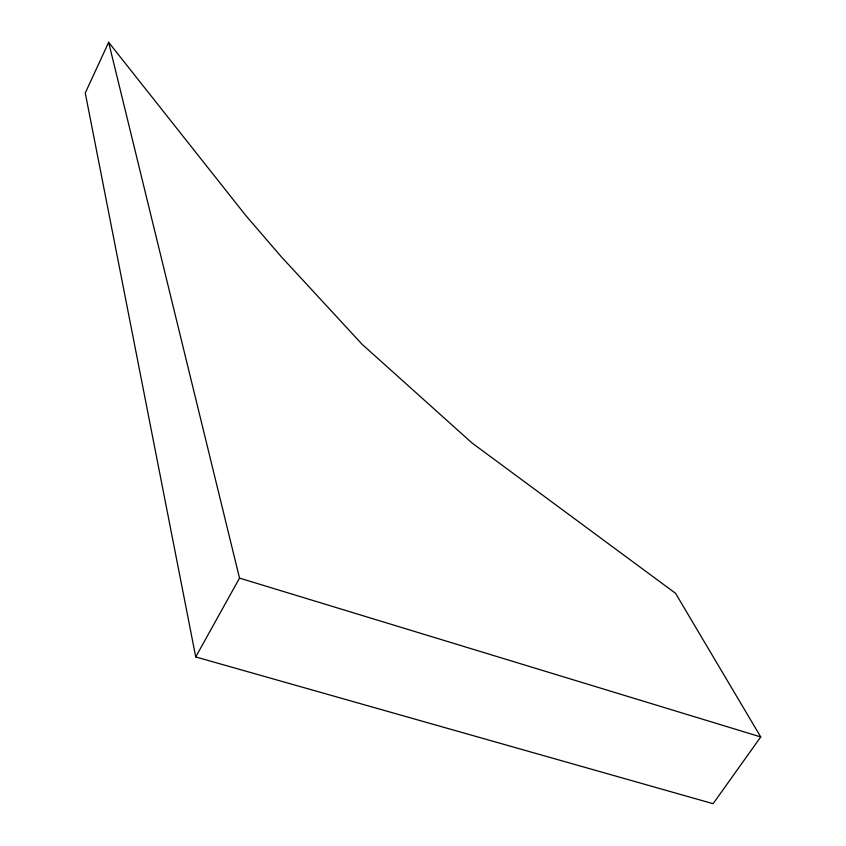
<?xml version="1.0" encoding="UTF-8"?>
<svg xmlns="http://www.w3.org/2000/svg" width="846" height="846" viewBox="0 0 846 846"><rect width="100%" height="100%" fill="white"/><g stroke="black" fill="none" stroke-linecap="round" stroke-linejoin="round"><path stroke-width="1.27" d="M108.648 42.3L85.266 92.997L195.733 656.951L713.104 803.7L760.734 736.94L675.563 593.332L471.899 442.881L361.993 344.195L281.274 256.729L246.249 216.079L108.648 42.3L239.524 578.104L195.733 656.951M239.524 578.104L760.734 736.94"/></g></svg>
